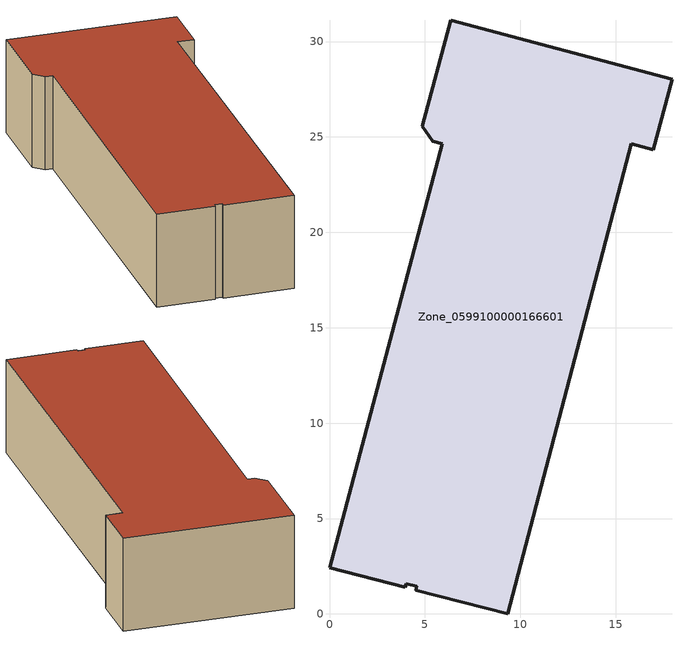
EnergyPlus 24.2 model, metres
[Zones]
Zone_0599100000166601
 floor ground (C_G): 6.36,31.12 17.95,28.02 16.96,24.33 15.81,24.64 9.33,0 4.52,1.25 4.57,1.44 4.04,1.59 3.98,1.39 0,2.43 5.91,24.64 5.41,24.77 4.87,25.57 z0
 wall outside (C_F): 9.33,0 15.81,24.64 16.96,24.33 17.95,28.02 6.36,31.12 4.87,25.57 5.41,24.77 5.91,24.64 0,2.43 3.98,1.39 4.04,1.59 4.57,1.44 4.52,1.25 9.33,0 z0:6.88
 roof outside (C_R): 0,2.43 3.98,1.39 4.04,1.59 4.57,1.44 4.52,1.25 9.33,0 15.81,24.64 16.96,24.33 17.95,28.02 6.36,31.12 4.87,25.57 5.41,24.77 5.91,24.64 z6.88
[BUILDING]
Pand.0599100000166601: North Axis=0; Terrain=City; Loads Convergence Tolerance Value=0.04; Temperature Convergence Tolerance Value=0.4; Solar Distribution=FullExterior; Maximum Number of Warmup Days=25; Minimum Number of Warmup Days=1
[Site:Location]
Rotterdam.The.Hague.AP_ZH_NLD Design_Conditions: Latitude=51.96; Longitude=4.45; Time Zone=1; Elevation=-4.5
[SITE:GROUNDTEMPERATURE:BUILDINGSURFACE]
18, 18, 18, 18, 18, 18, 18, 18, 18, 18, 18, 18
[MATERIAL] Thermal Absorptance=0.9; Solar Absorptance=0.7; Visible Absorptance=0.7
Name | Roughness | Thickness | Conductivity | Density | Specific Heat
G.D.1965 | MediumSmooth | 0.15 | 1 | 540 | 1210
F.D.1965 | Rough | 0.3 | 0.857143 | 1920 | 840
R.D.1965 | MediumRough | 0.2 | 0.08 | 1500 | 1000
[CONSTRUCTION]
C_G: G.D.1965
C_F: F.D.1965
C_R: R.D.1965
[ZONE]
Zone_0599100000166601: Type=1; Multiplier=1; Ceiling Height=Autocalculate; Volume=Autocalculate; Floor Area=autocalculate; Part of Total Floor Area=Yes
[ZONEINFILTRATION:DESIGNFLOWRATE]
Infil_Zone_0599100000166601: Zone or ZoneList or Space or SpaceList=Zone_0599100000166601; Schedule=AlwaysOn; Design Flow Rate Calculation Method=Flow/Area; Flow Rate per Floor Area=0.0042; Constant Term Coefficient=1; Temperature Term Coefficient=0; Velocity Term Coefficient=0; Velocity Squared Term Coefficient=0
[HVACTEMPLATE:ZONE:IDEALLOADSAIRSYSTEM]
Zone_0599100000166601: Maximum Heating Supply Air Temperature=50; Minimum Cooling Supply Air Temperature=13; Maximum Heating Supply Air Humidity Ratio=0.0156; Minimum Cooling Supply Air Humidity Ratio=0.0077; Heating Limit=NoLimit; Cooling Limit=NoLimit; Dehumidification Control Type=ConstantSensibleHeatRatio; Cooling Sensible Heat Ratio=0.7; Dehumidification Setpoint=60; Humidification Control Type=None; Humidification Setpoint=30; Outdoor Air Method=None; Outdoor Air Flow Rate per Person=0.00944; Outdoor Air Flow Rate per Zone Floor Area=0; Outdoor Air Flow Rate per Zone=0; Demand Controlled Ventilation Type=None; Outdoor Air Economizer Type=NoEconomizer; Heat Recovery Type=None; Sensible Heat Recovery Effectiveness=0.7; Latent Heat Recovery Effectiveness=0.65
[ZONECONTROL:THERMOSTAT]
ThermostatControl_Zone_0599100000166601: Zone or ZoneList=Zone_0599100000166601; Control Type Schedule=DualSetpointControlType; Control 1=Thermostat_Zone_0599100000166601; Temperature Difference Between Cutout And Setpoint=0
[THERMOSTATSETPOINT:DUALSETPOINT]
Thermostat_Zone_0599100000166601: Heating Setpoint Temperature Schedule=HeatingSetpoint_Zone_0599100000166601; Cooling Setpoint Temperature Schedule=CoolingSetpoint_Zone_0599100000166601
[SCHEDULE:COMPACT]
HeatingSetpoint_Zone_0599100000166601: Through: 12/31, For: AllDays, Until: 24:00, 21
CoolingSetpoint_Zone_0599100000166601: Through: 12/31, For: AllDays, Until: 24:00, 24
DualSetpointControlType: Through: 12/31, For: AllDays, Until: 24:00, 4
AlwaysOn: Through: 12/31, For: AllDays, Until: 24:00, 1
